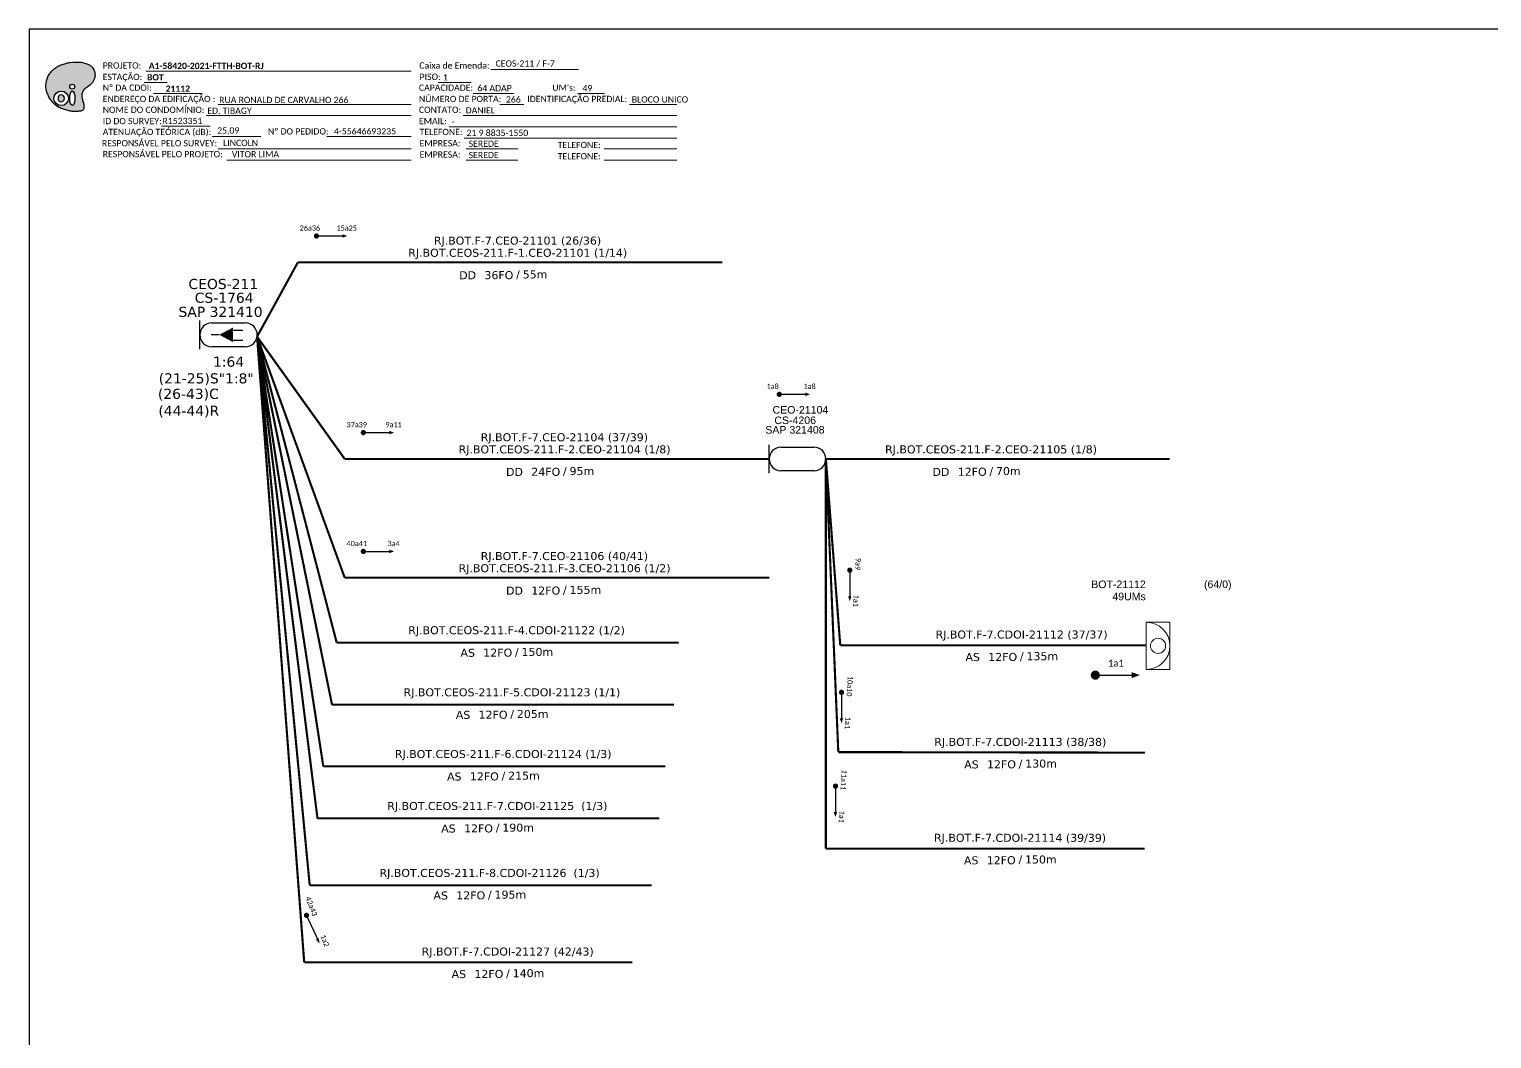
# Model space of a CAD drawing. Extents: x -89 to 749, y 705 to 1299.
# Drawn here: x -89.3 to 330, y 1009.6 to 1299 of the extents above; entities that cross this region are included whole.
import ezdxf
from ezdxf.enums import TextEntityAlignment as Align

# ---------------------------------------------------------------- set-up
doc = ezdxf.new("R2010")
doc.units = 0
for name, color, linetype, lineweight in [("20.0-LEGENDA DOS CDO'S", 1, 'Continuous', 0), ('20.1-CDO_INTERIOR', 1, 'Continuous', 0), ('20.2-CDO_POSTE', 1, 'Continuous', 5), ('40.1-ETIQUETAS', 1, 'Continuous', 20)]:
    doc.layers.add(name, color=color, linetype=linetype, lineweight=lineweight)
for name, color, linetype in [('20.4-CEOS', 1, 'Continuous'), ('CAP a instalar', 1, 'Continuous'), ('SETA', 7, 'Continuous')]:
    doc.layers.add(name, color=color, linetype=linetype)
doc.styles.add('ARIAL', font='arial.ttf')
doc.styles.add('siredit', font='verdana.ttf')
doc.styles.get("Standard").update_dxf_attribs({"font": 'arial.ttf'})
doc.styles.add('WMF-Calibri0', font='CALIBRI.TTF')
doc.styles.add('WMF-Calibri1', font='CALIBRIB.TTF')
doc.linetypes.add('FENCELINE1', pattern='A,0.25,-0.1,[133,ltypeshp.shx,S=0.1,R=0,X=-0.1,Y=0],-0.1,1', length=1.45)

# ---------------------------------------------------------------- blocks, each defined once
blk = doc.blocks.new('OI')
h = blk.add_hatch(color=40)
edge = h.paths.add_edge_path()
edge.add_spline(control_points=[(4.35, -0.67), (3.92, -0.99), (3.26, -1.5), (2.81, -2.59), (2.9, -3.5), (3.06, -4.27), (3.31, -4.85), (3.37, -5.39), (3.4, -5.88), (3.2, -6.4), (2.54, -6.61), (1.65, -6.63), (0.55, -6.67), (-0.56, -6.42), (-1.61, -6.14), (-2.77, -5.61), (-3.92, -4.77), (-4.89, -3.7), (-5.34, -2.65), (-5.6, -1.94), (-5.85, -0.96), (-5.71, 0.47), (-5.1, 2.02), (-4.14, 3.02), (-3.3, 3.61), (-2.37, 4.16), (-1.36, 4.44), (-0.56, 4.7), (0.79, 4.85), (2.24, 4.97), (3.79, 4.57), (4.67, 4.21), (5.44, 3.65), (5.76, 2.99), (6.03, 2.21), (6.01, 1.46), (5.72, 0.64), (5.31, 0.08), (4.88, -0.38), (4.51, -0.55), (4.35, -0.67)], knot_values=[0, 0, 0, 0, 1.60434, 2.417191, 3.427595, 4.282808, 4.776746, 5.304182, 5.888771, 6.258406, 6.858137, 7.79129, 8.986195, 10.124242, 11.187857, 12.242908, 13.953784, 15.414161, 16.515391, 17.349188, 17.675853, 19.552021, 21.515531, 22.568638, 23.63245, 24.621084, 25.782718, 26.745347, 27.142653, 29.870543, 31.004649, 31.921532, 32.709589, 33.801391, 34.042471, 35.192333, 35.971461, 36.628871, 37.254359, 37.836911, 37.836911, 37.836911, 37.836911], degree=3, periodic=0)
h.paths.add_polyline_path([(1.13, -0.87, -1), (-0.04, -0.87, -1)], flags=16)
edge = h.paths.add_edge_path(flags=16)
edge.add_ellipse((0.56, -3.59), major_axis=(-0.02, 1.71), ratio=0.361305, start_angle=0, end_angle=360)
h.paths.add_polyline_path([(-0.36, -3.62, -1), (-3.8, -3.62, -1)], flags=16)
edge = h.paths.add_edge_path(flags=0)
edge.add_ellipse((-2.08, -3.62), major_axis=(0, 0.885), ratio=0.758294, start_angle=0, end_angle=360)
at = {"color": 40}
for centre, radius in [((-2.08, -3.62), 1.72), ((0.54, -0.87), 0.587)]:
    blk.add_circle(centre, radius, dxfattribs=at)
blk.add_ellipse((-2.08, -3.62), major_axis=(0, 0.885), ratio=0.758294, start_param=-3.141592653589792, end_param=3.141592653589792, dxfattribs=at)
blk.add_ellipse((0.56, -3.59), major_axis=(-0.02, 1.71), ratio=0.361305, dxfattribs=at)
at = {"color": 40, "start_tangent": (-0.800898, -0.598801), "end_tangent": (-0.800898, -0.598801)}
blk.add_spline([(4.35, -0.67), (3.2, -1.78), (2.9, -2.54), (2.92, -3.55), (3.12, -4.38), (3.28, -4.85), (3.37, -5.37), (3.35, -5.95), (3.2, -6.29), (2.66, -6.55), (1.73, -6.63), (0.54, -6.62), (-0.58, -6.41), (-1.6, -6.11), (-2.56, -5.67), (-3.95, -4.67), (-4.89, -3.56), (-5.37, -2.56), (-5.64, -1.78), (-5.72, -1.46), (-5.63, 0.42), (-4.84, 2.22), (-4.13, 2.99), (-3.27, 3.62), (-2.4, 4.09), (-1.3, 4.47), (-0.37, 4.72), (0.02, 4.77), (2.75, 4.8), (3.85, 4.53), (4.69, 4.16), (5.31, 3.68), (5.85, 2.73), (5.93, 2.5), (5.94, 1.35), (5.67, 0.62), (5.29, 0.08), (4.84, -0.36), (4.35, -0.67)], degree=3, dxfattribs=at)
blk = doc.blocks.new('CARIMBO')
at = {"color": 7, "lineweight": 0}
for points in [[(134.48, -16.3), (159.61, -16.3)], [(35.15, -20.06), (41.7, -20.06)], [(35.66, -16.79), (111.64, -16.79)], [(119.43, -20.02), (128.92, -20.02)], [(37.81, -23.14), (51.75, -23.14)], [(129.48, -23.14), (141.1, -23.14)], [(159.42, -23.14), (167.09, -23.14)], [(56.38, -26.37), (111.64, -26.37)], [(137.07, -26.37), (144.01, -26.37)], [(174.24, -26.37), (187.8, -26.37)], [(40.13, -32.55), (54.07, -32.55)], [(52.97, -29.48), (111.64, -29.48)], [(122.56, -32.72), (187.83, -32.72)], [(126.6, -29.48), (187.83, -29.48)], [(54.67, -35.52), (68.61, -35.52)], [(126.84, -35.96), (187.83, -35.96)], [(56.38, -39.07), (111.64, -39.07)], [(127.45, -39.07), (142.25, -39.07)], [(167.06, -39.07), (187.83, -39.07)], [(58.87, -42.31), (111.64, -42.31)], [(127.45, -42.31), (142.25, -42.31)], [(167.06, -42.31), (187.83, -42.31)]]:
    blk.add_lwpolyline(points, dxfattribs=at)
at = {"color": 7, "xscale": 1.213923925163967, "yscale": 1.213923925163967, "zscale": 1.213923925163967, "rotation": 0.1532896023949059}
blk.add_blockref('OI', (13.86, -20.16), dxfattribs=at)
at = {"color": 7, "lineweight": 0, "style": 'WMF-Calibri0'}
for s, height, p in [('PROJETO:', 1.793, (23.26, -16.04)), ('Caixa de Emenda:', 1.7927, (114.02, -16.04)), ('ESTAÇÃO:', 1.793, (23.26, -19.32)), ('Nº DA CDOI:', 1.7927, (23.26, -22.39)), ('CAPACIDADE:', 1.7927, (113.91, -22.39)), ('PISO:', 1.793, (114.09, -19.28)), ("UM's:", 1.793, (152.15, -22.39)), ('ENDEREÇO DA EDIFICAÇÃO :', 1.7927, (23.26, -25.63)), ('NÚMERO DE PORTA:', 1.7927, (113.91, -25.63)), ('IDENTIFICAÇÃO PREDIAL:', 1.7927, (144.99, -25.63)), ('NOME DO CONDOMÍNIO:', 1.7927, (23.26, -28.74)), ('CONTATO:', 1.793, (113.91, -28.74)), ('ATENUAÇÃO TEÓRICA (dB):', 1.7927, (23.26, -35.09)), ('ID DO SURVEY:', 1.7927, (23.26, -31.97)), ('EMAIL:', 1.793, (113.91, -31.97)), ('TELEFONE:', 1.793, (114.09, -35.09)), ('RESPONSÁVEL PELO SURVEY:', 1.7927, (23.02, -38.32)), ('EMPRESA:', 1.793, (114.09, -38.32)), ('TELEFONE:', 1.793, (153.7, -38.83)), ('RESPONSÁVEL PELO PROJETO:', 1.7927, (23.26, -41.44)), ('EMPRESA:', 1.793, (114.09, -41.56)), ('TELEFONE:', 1.793, (153.7, -42.06))]:
    blk.add_text(s, height=height, dxfattribs=at).set_placement(p)
at = {"color": 7, "lineweight": 0, "flags": 8}
for tag, p, style in [('PROJ', (36.46, -16.13), 'WMF-Calibri1'), ('CEOS-XX', (135.87, -15.46), 'WMF-Calibri0'), ('EST', (35.94, -19.41), 'WMF-Calibri1'), ('PISO_PTR', (120.78, -19.42), 'WMF-Calibri0'), ('CAPAC.', (130.66, -22.52), 'WMF-Calibri0'), ("UC'S", (160.78, -22.54), 'WMF-Calibri0'), ('LOGRADOURO', (56.65, -25.91), 'WMF-Calibri0'), ('N°', (138.85, -25.77), 'WMF-Calibri0'), ('N°PREDIO', (174.94, -25.77), 'WMF-Calibri0'), ('NOME_DO_COND.', (53.23, -29.02), 'WMF-Calibri0'), ('NOME_DO_CONTATO', (127.3, -28.89), 'WMF-Calibri0'), ('_ID_', (40.39, -31.94), 'WMF-Calibri0'), ('O_POTEN', (56.06, -34.68), 'WMF-Calibri0'), ('EMAIL', (123.26, -32.12), 'WMF-Calibri0'), ('RES_SURVEY', (57.78, -38.23), 'WMF-Calibri0'), ('TELEFONE', (127.55, -35.36), 'WMF-Calibri0'), ('EMP_RESP_SURVEY', (128.16, -38.47), 'WMF-Calibri0'), ('CONT_RESP_SURVEY', (167.76, -38.47), 'WMF-Calibri0'), ('RES_PROJ', (60.27, -41.47), 'WMF-Calibri0'), ('EMP_RESP_PROJ', (128.16, -41.71), 'WMF-Calibri0'), ('CONT_RESP_PROJ', (167.76, -41.71), 'WMF-Calibri0')]:
    blk.add_attdef(tag, p, '', height=1.79, dxfattribs=dict(at, style=style))
at = {"color": 7, "lineweight": 0, "style": 'WMF-Calibri1', "flags": 8}
blk.add_attdef("N° CDO'S", text='', height=1.79, dxfattribs=at).set_placement((44.78, -22.68), align=Align.CENTER)
blk = doc.blocks.new('ETIQUETA_RS5F')
at = {"layer": '40.1-ETIQUETAS', "color": 0, "style": 'siredit'}
blk.add_text('/', height=1.5, dxfattribs=at).set_placement((1.58, -1.95), align=Align.MIDDLE_RIGHT)
for tag, p in [('ETIQUETA_R_SECUNDARIA', (1.21, 2.1)), ('ETIQUETA_R_PRIMARIA', (1.21, 4.1)), ('F_ATIVAS/F_MORTAS', (1.14, -4.24))]:
    blk.add_attdef(tag, text='', height=1.5, dxfattribs=at).set_placement(p, align=Align.MIDDLE_CENTER)
for tag, p in [('TIPO_CABO', (-6.58, -2.12)), ('CAP_CABO', (0.4, -2.09))]:
    blk.add_attdef(tag, text='', height=1.5, dxfattribs=at).set_placement(p, align=Align.MIDDLE_RIGHT)
blk.add_attdef('METROS', text='', height=1.5, dxfattribs=at).set_placement((2.14, -1.95), align=Align.MIDDLE_LEFT)
for tag, p in [('FUSÃO_1', (0.85, -8.39)), ('FUSÃO_2', (0.85, -10.6)), ('FUSÃO_3', (0.85, -12.93)), ('FUSÃO_4', (0.85, -15.14)), ('FUSÃO_5', (0.85, -17.16))]:
    blk.add_attdef(tag, text='', height=1.5, dxfattribs=at).set_placement(p, align=Align.CENTER)
blk = doc.blocks.new('CEOS_RP_CT_DRT')
at = {"layer": '20.4-CEOS', "color": 0}
for p, q in [((-4.54, 1.19), (-1.19, 1.19)), ((-1.19, -1.19), (-4.54, -1.19))]:
    blk.add_line(p, q, dxfattribs=at)
for points in [[(-5.73, -1.43), (-5.73, 1.44)], [(-3.79, 0), (-4.59, 0)], [(-2.47, 0.48), (-1.45, 0.48)], [(-2.47, -0.52), (-1.45, -0.52)]]:
    blk.add_lwpolyline(points, dxfattribs=at)
blk.add_lwpolyline([(-3.79, 0, 0, 1.47, 0), (-2.41, 0, 1.47, 1.47, 0)], format="xyseb", dxfattribs=at)
for centre, start, end in [((-4.54, 0), 90, 270), ((-1.19, 0), 270, 90)]:
    blk.add_arc(centre, 1.19, start, end, dxfattribs=at)
at = {"layer": '20.4-CEOS', "color": 7, "style": 'siredit'}
for tag, p in [('Nº_DA_CEOS', (-2.86, 5.6)), ('LOCAL', (-2.86, 4.24)), ('SAP', (-2.86, 2.78)), ('RACIO_SPLITAGEM', (-2.86, -1.88)), ('FIBRAS_SPLITTER', (-2.86, -3.58)), ('FIBRAS_TOP_C', (-2.86, -5.08)), ('RESERVA_FINAIS', (-2.86, -6.39))]:
    blk.add_attdef(tag, text='', height=1.01, dxfattribs=at).set_placement(p, align=Align.TOP_CENTER)
blk = doc.blocks.new('CDOE-TEXTO PADRÃO')
at = {"layer": "20.0-LEGENDA DOS CDO'S", "color": 0, "style": 'ARIAL'}
for tag, p in [('CDO_N', (0.49, 7.39)), ('SAP', (0.51, 1.67)), ('CORDOALHA', (0.5, 4.33)), ('SPLITER_1', (0.59, -0.91)), ('SPLITER_2', (0.6, -3.55)), ('(XX-XX_F)S', (0.54, -8.29)), ('(XX-XX_L)S', (0.55, -10.83)), ('UMS', (0.55, -13.15))]:
    blk.add_attdef(tag, p, '', height=1.7, rotation=0.118, dxfattribs=at)
blk.add_attdef('FIBRAS_UTILIZADAS', text='', height=1.7, rotation=0.118, dxfattribs=at).set_placement((19.77, 7.43), align=Align.CENTER)
blk = doc.blocks.new('CDOI_INT')
at = {"layer": '20.1-CDO_INTERIOR', "color": 0, "lineweight": 18}
blk.add_lwpolyline([(4.25, -4.25), (4.25, 4.25), (0, 4.25), (0, -4.25)], close=True, dxfattribs=at)
blk.add_circle((2.12, 0), 1.36, dxfattribs=at)
blk.add_arc((0, 0), 4.25, 270, 90, dxfattribs=at)
at = {"layer": "20.0-LEGENDA DOS CDO'S", "color": 0, "style": 'ARIAL'}
for tag, p in [('CDO_N', (-0.08, 10.38)), ('SPLITER_1', (21.18, 10.38)), ('SURVEY', (-0.08, 8.2)), ('SPLITER_2', (21.19, 8.68)), ('SAP', (-0.08, 6.23)), ('1:XX', (5.94, -2.22)), ('UMS', (5.94, -4.24))]:
    blk.add_attdef(tag, p, '', height=1.36, dxfattribs=at)
blk.add_attdef('FIBRAS_UTILIZADAS', text='', height=1.36, dxfattribs=at).set_placement((15.34, 10.38), align=Align.CENTER)

msp = doc.modelspace()

# ---------------------------------------------------------------- linework, layer by layer
msp.add_lwpolyline([(-89.32, 705.02), (749.25, 705.02), (749.25, 1299.02), (-89.32, 1299.02), (-89.32, 705.02)])
at = {"color": 7, "lineweight": 0}
msp.add_lwpolyline([(-4.01, 1268.26), (20.14, 1268.26)], dxfattribs=at)
at = {"color": 7, "const_width": 0.75}
for points in [[(-7.35, 1239.75, 1), (-6.6, 1239.75, 1)], [(6.09, 1183.37, 1), (6.84, 1183.37, 1)], [(6.09, 1149.31, 1), (6.84, 1149.31, 1)], [(145.92, 1144.3, 1), (145.93, 1143.55, 1)], [(143.55, 1109.28, 1), (143.55, 1108.53, 1)], [(141.82, 1082.39, 1), (141.82, 1081.64, 1)], [(-9.98, 1045.3, 1), (-9.67, 1044.62, 1)]]:
    msp.add_lwpolyline(points, format="xyb", close=True, dxfattribs=at)
at = {"color": 5, "const_width": 0.75}
msp.add_lwpolyline([(125.34, 1194.34, 1), (126.09, 1194.35, 1)], format="xyb", close=True, dxfattribs=at)
at = {"const_width": 1.31}
msp.add_lwpolyline([(215.67, 1113.83, 1), (216.98, 1113.83, 1)], format="xyb", close=True, dxfattribs=at)
msp.add_lwpolyline([(215.67, 1113.83, 1), (216.98, 1113.83, 1)], format="xyb", close=True, dxfattribs=at)
at = {"layer": '20.4-CEOS', "color": 5}
for p, q in [((122.82, 1171.75), (122.82, 1179.9)), ((126.2, 1179.2), (135.68, 1179.2)), ((135.68, 1172.44), (126.2, 1172.44))]:
    msp.add_line(p, q, dxfattribs=at)
for centre, start, end in [((126.2, 1175.82), 90, 270), ((135.68, 1175.82), 270, 90)]:
    msp.add_arc(centre, 3.38, start, end, dxfattribs=at)
at = {"layer": '40.1-ETIQUETAS', "color": 7, "const_width": 0.612}
msp.add_lwpolyline([(139.06, 1175.82), (237.65, 1175.82)], dxfattribs=at)
at = {"layer": 'CAP a instalar', "color": 7, "ltscale": 5.3, "const_width": 0.612}
for points in [[(-12.3, 1232.2), (-24, 1210.88)], [(-12.3, 1232.2), (109.39, 1232.2)], [(1.13, 1141.76), (-24, 1210.88)], [(1.13, 1175.82), (-24, 1210.88)], [(1.13, 1175.82), (122.82, 1175.82)], [(142.63, 1091.76), (139.06, 1175.82)], [(139.06, 1175.82), (139.06, 1064.07)], [(1.13, 1141.76), (122.82, 1141.76)], [(142.63, 1091.76), (230.56, 1091.61)], [(139.06, 1064.07), (230.48, 1064.1)]]:
    msp.add_lwpolyline(points, dxfattribs=at)
at = {"layer": 'CAP a instalar', "color": 8, "ltscale": 5.3, "const_width": 0.612}
for points in [[(-1.17, 1123.15), (-24, 1210.88)], [(-2.51, 1105.34), (-24, 1210.88)], [(-5.01, 1087.66), (-24, 1210.88)], [(-6.68, 1072.75), (-24, 1210.88)], [(-8.91, 1053.56), (-24, 1210.88)], [(-10.49, 1031.47), (-24, 1210.88)], [(-1.17, 1123.15), (96.84, 1123.15)], [(-2.51, 1105.34), (95.5, 1105.34)], [(-5.01, 1087.66), (93, 1087.66)], [(-6.68, 1072.75), (91.33, 1072.75)], [(-8.91, 1053.56), (89.1, 1053.56)], [(-10.49, 1031.47), (83.61, 1031.5)]]:
    msp.add_lwpolyline(points, dxfattribs=at)
at = {"layer": 'CAP a instalar', "ltscale": 5.3, "const_width": 0.612}
for points in [[(143.19, 1122.38), (139.06, 1175.82)], [(143.19, 1122.38), (230.92, 1122.39)]]:
    msp.add_lwpolyline(points, dxfattribs=at)
at = {"layer": 'CAP a instalar', "linetype": 'FENCELINE1', "ltscale": 5.3, "const_width": 0.612}
msp.add_lwpolyline([(143.19, 1122.38), (230.92, 1122.39)], dxfattribs=at)
at = {"layer": 'CAP a instalar', "color": 7, "linetype": 'FENCELINE1', "ltscale": 5.3, "const_width": 0.612}
for points in [[(142.63, 1091.76), (230.56, 1091.61)], [(139.06, 1064.07), (230.48, 1064.1)]]:
    msp.add_lwpolyline(points, dxfattribs=at)
at = {"layer": 'SETA', "color": 7}
for points in [[(-6.98, 1239.75), (1.21, 1239.75)], [(6.46, 1183.37), (14.64, 1183.37)], [(6.46, 1149.31), (14.64, 1149.31)], [(145.92, 1143.92), (145.91, 1135.74)], [(143.55, 1108.9), (143.54, 1100.72)], [(141.82, 1082.02), (141.81, 1073.84)], [(-9.83, 1044.96), (-6.42, 1037.52)]]:
    msp.add_lwpolyline(points, dxfattribs=at)
at = {"layer": 'SETA', "color": 5}
msp.add_lwpolyline([(125.71, 1194.35), (133.89, 1194.35)], dxfattribs=at)
at = {"layer": 'SETA'}
msp.add_lwpolyline([(216.33, 1113.83), (227.6, 1113.83)], dxfattribs=at)
msp.add_lwpolyline([(216.33, 1113.83), (227.6, 1113.83)], dxfattribs=at)
at = {"layer": 'SETA', "color": 7}
for points in [[(0.49, 1240.25), (1.87, 1239.76), (0.49, 1239.25)], [(13.93, 1183.87), (15.3, 1183.38), (13.93, 1182.87)], [(13.93, 1149.81), (15.3, 1149.32), (13.93, 1148.81)], [(146.42, 1136.46), (145.92, 1135.08), (145.42, 1136.45)], [(144.04, 1101.44), (143.55, 1100.06), (143.04, 1101.43)], [(142.31, 1074.55), (141.82, 1073.18), (141.31, 1074.55)], [(-6.27, 1038.38), (-6.14, 1036.92), (-7.17, 1037.96)]]:
    msp.add_solid(points, dxfattribs=at)
at = {"layer": 'SETA', "color": 5}
msp.add_solid([(133.18, 1194.85), (134.55, 1194.35), (133.18, 1193.85)], dxfattribs=at)
at = {"layer": 'SETA'}
msp.add_solid([(226.7, 1114.72), (229.1, 1113.85), (226.7, 1112.97)], dxfattribs=at)
msp.add_solid([(226.7, 1114.72), (229.1, 1113.85), (226.7, 1112.97)], dxfattribs=at)

# ---------------------------------------------------------------- block references
ref = msp.add_blockref('CARIMBO', (-91.51, 1303.77))
ref.add_attrib('PROJ', 'A1-58420-2021-FTTH-BOT-RJ', (-55.05, 1287.63), dxfattribs={"color": 7, "lineweight": 0, "height": 1.7927, "style": 'WMF-Calibri1'})
ref.add_attrib('EST', 'BOT', (-55.57, 1284.35), dxfattribs={"color": 7, "lineweight": 0, "height": 1.793, "style": 'WMF-Calibri1'})
ref.add_attrib("N° CDO'S", '21112', dxfattribs={"color": 7, "lineweight": 0, "height": 1.793, "style": 'WMF-Calibri1'}).set_placement((-46.73, 1281.09), align=Align.CENTER)
ref.add_attrib('LOGRADOURO', 'RUA RONALD DE CARVALHO 266', (-34.86, 1277.86), dxfattribs={"color": 7, "lineweight": 0, "height": 1.7927, "style": 'WMF-Calibri0'})
ref.add_attrib('NOME_DO_COND.', 'ED. TIBAGY', (-38.28, 1274.74), dxfattribs={"color": 7, "lineweight": 0, "height": 1.793, "style": 'WMF-Calibri0'})
ref.add_attrib('_ID_', 'R1523351', (-51.11, 1271.83), dxfattribs={"color": 7, "lineweight": 0, "height": 1.793, "style": 'WMF-Calibri0'})
ref.add_attrib('O_POTEN', '25,09', (-35.45, 1269.09), dxfattribs={"color": 7, "lineweight": 0, "height": 1.793, "style": 'WMF-Calibri0'})
ref.add_attrib('RES_SURVEY', 'LINCOLN', (-33.73, 1265.54), dxfattribs={"color": 7, "lineweight": 0, "height": 1.793, "style": 'WMF-Calibri0'})
ref.add_attrib('RES_PROJ', 'VITOR LIMA', (-31.24, 1262.3), dxfattribs={"color": 7, "lineweight": 0, "height": 1.793, "style": 'WMF-Calibri0'})
ref.add_attrib('CEOS-XX', 'CEOS-211 / F-7', (44.36, 1288.31), dxfattribs={"color": 7, "lineweight": 0, "height": 1.7927, "style": 'WMF-Calibri0'})
ref.add_attrib('CAPAC.', '64 ADAP', (39.15, 1281.25), dxfattribs={"color": 7, "lineweight": 0, "height": 1.793, "style": 'WMF-Calibri0'})
ref.add_attrib("UC'S", '49', (69.27, 1281.23), dxfattribs={"color": 7, "lineweight": 0, "height": 1.793, "style": 'WMF-Calibri0'})
ref.add_attrib('PISO_PTR', '1', (29.28, 1284.34), dxfattribs={"color": 7, "lineweight": 0, "height": 1.79, "style": 'WMF-Calibri0'})
ref.add_attrib('N°', '266', (47.34, 1278), dxfattribs={"color": 7, "lineweight": 0, "height": 1.793, "style": 'WMF-Calibri0'})
ref.add_attrib('N°PREDIO', 'BLOCO UNICO', (83.43, 1278), dxfattribs={"color": 7, "lineweight": 0, "height": 1.7927, "style": 'WMF-Calibri0'})
ref.add_attrib('NOME_DO_CONTATO', 'DANIEL', (35.79, 1274.88), dxfattribs={"color": 7, "lineweight": 0, "height": 1.793, "style": 'WMF-Calibri0'})
ref.add_attrib('EMAIL', '-', (31.75, 1271.65), dxfattribs={"color": 7, "lineweight": 0, "height": 1.79, "style": 'WMF-Calibri0'})
ref.add_attrib('TELEFONE', '21 9 8835-1550', (36.04, 1268.41), dxfattribs={"color": 7, "lineweight": 0, "height": 1.7927, "style": 'WMF-Calibri0'})
ref.add_attrib('EMP_RESP_SURVEY', 'SEREDE', (36.65, 1265.3), dxfattribs={"color": 7, "lineweight": 0, "height": 1.793, "style": 'WMF-Calibri0'})
ref.add_attrib('EMP_RESP_PROJ', 'SEREDE', (36.65, 1262.06), dxfattribs={"color": 7, "lineweight": 0, "height": 1.793, "style": 'WMF-Calibri0'})
at = {"layer": '20.2-CDO_POSTE', "color": 5}
ref = msp.add_blockref('CDOE-TEXTO PADRÃO', (123.63, 1182.42), dxfattribs=dict(at, xscale=1.274936400940134, yscale=1.274936400940134, zscale=1.274936400940134))
ref.add_attrib('CDO_N', 'CEO-21104', (123.78, 1188.8), dxfattribs={"layer": "20.0-LEGENDA DOS CDO'S", "color": 0, "height": 2.167, "rotation": 0.118, "style": 'ARIAL'})
ref = msp.add_blockref('CDOE-TEXTO PADRÃO', (124.16, 1179.43), dxfattribs=dict(at, xscale=1.274936400940134, yscale=1.274936400940134, zscale=1.274936400940134))
ref.add_attrib('CDO_N', 'CS-4206', (124.3, 1185.81), dxfattribs={"layer": "20.0-LEGENDA DOS CDO'S", "color": 0, "height": 2.167, "rotation": 0.118, "style": 'ARIAL'})
ref = msp.add_blockref('CDOE-TEXTO PADRÃO', (121.55, 1176.69), dxfattribs=dict(at, xscale=1.274936400940134, yscale=1.274936400940134, zscale=1.274936400940134))
ref.add_attrib('CDO_N', 'SAP 321408', (121.7, 1183.08), dxfattribs={"layer": "20.0-LEGENDA DOS CDO'S", "color": 0, "height": 2.167, "rotation": 0.118, "style": 'ARIAL'})
at = {"layer": '40.1-ETIQUETAS', "color": 7}
ref = msp.add_blockref('ETIQUETA_RS5F', (48.91, 1231.72), dxfattribs=dict(at, xscale=1.529923656948485, yscale=1.529923656948485, zscale=1.529923656948485))
ref.add_attrib('ETIQUETA_R_PRIMARIA', 'RJ.BOT.F-7.CEO-21101 (26/36)', dxfattribs={"color": 0, "height": 2.2949, "style": 'siredit'}).set_placement((50.66, 1238.42), align=Align.MIDDLE_CENTER)
ref.add_attrib('ETIQUETA_R_SECUNDARIA', 'RJ.BOT.CEOS-211.F-1.CEO-21101 (1/14)', dxfattribs={"color": 0, "height": 2.2949, "style": 'siredit'}).set_placement((50.72, 1234.94), align=Align.MIDDLE_CENTER)
ref.add_attrib('TIPO_CABO', 'DD', dxfattribs={"color": 0, "height": 2.295, "style": 'siredit'}).set_placement((38.79, 1228.49), align=Align.MIDDLE_RIGHT)
ref.add_attrib('CAP_CABO', '36FO', dxfattribs={"color": 0, "height": 2.295, "style": 'siredit'}).set_placement((49.47, 1228.52), align=Align.MIDDLE_RIGHT)
ref.add_attrib('METROS', '55m', dxfattribs={"color": 0, "height": 2.295, "style": 'siredit'}).set_placement((52.14, 1228.73), align=Align.MIDDLE_LEFT)
ref = msp.add_blockref('ETIQUETA_RS5F', (62.34, 1175.34), dxfattribs=dict(at, xscale=1.529923656948485, yscale=1.529923656948485, zscale=1.529923656948485))
ref.add_attrib('ETIQUETA_R_PRIMARIA', 'RJ.BOT.F-7.CEO-21104 (37/39)', dxfattribs={"color": 0, "height": 2.2949, "style": 'siredit'}).set_placement((64.1, 1182.04), align=Align.MIDDLE_CENTER)
ref.add_attrib('ETIQUETA_R_SECUNDARIA', 'RJ.BOT.CEOS-211.F-2.CEO-21104 (1/8)', dxfattribs={"color": 0, "height": 2.2949, "style": 'siredit'}).set_placement((64.15, 1178.56), align=Align.MIDDLE_CENTER)
ref.add_attrib('TIPO_CABO', 'DD', dxfattribs={"color": 0, "height": 2.295, "style": 'siredit'}).set_placement((52.22, 1172.11), align=Align.MIDDLE_RIGHT)
ref.add_attrib('CAP_CABO', '24FO', dxfattribs={"color": 0, "height": 2.295, "style": 'siredit'}).set_placement((62.91, 1172.14), align=Align.MIDDLE_RIGHT)
ref.add_attrib('METROS', '95m', dxfattribs={"color": 0, "height": 2.295, "style": 'siredit'}).set_placement((65.58, 1172.35), align=Align.MIDDLE_LEFT)
ref = msp.add_blockref('ETIQUETA_RS5F', (184.6, 1175.34), dxfattribs=dict(at, xscale=1.529923656948485, yscale=1.529923656948485, zscale=1.529923656948485))
ref.add_attrib('ETIQUETA_R_SECUNDARIA', 'RJ.BOT.CEOS-211.F-2.CEO-21105 (1/8)', dxfattribs={"color": 0, "height": 2.2949, "style": 'siredit'}).set_placement((186.41, 1178.56), align=Align.MIDDLE_CENTER)
ref.add_attrib('TIPO_CABO', 'DD', dxfattribs={"color": 0, "height": 2.295, "style": 'siredit'}).set_placement((174.47, 1172.11), align=Align.MIDDLE_RIGHT)
ref.add_attrib('CAP_CABO', '12FO', dxfattribs={"color": 0, "height": 2.295, "style": 'siredit'}).set_placement((185.16, 1172.14), align=Align.MIDDLE_RIGHT)
ref.add_attrib('METROS', '70m', dxfattribs={"color": 0, "height": 2.295, "style": 'siredit'}).set_placement((187.83, 1172.35), align=Align.MIDDLE_LEFT)
ref = msp.add_blockref('ETIQUETA_RS5F', (62.34, 1141.28), dxfattribs=dict(at, xscale=1.529923656948485, yscale=1.529923656948485, zscale=1.529923656948485))
ref.add_attrib('ETIQUETA_R_PRIMARIA', 'RJ.BOT.F-7.CEO-21106 (40/41)', dxfattribs={"color": 0, "height": 2.2949, "style": 'siredit'}).set_placement((64.1, 1147.98), align=Align.MIDDLE_CENTER)
ref.add_attrib('ETIQUETA_R_SECUNDARIA', 'RJ.BOT.CEOS-211.F-3.CEO-21106 (1/2)', dxfattribs={"color": 0, "height": 2.2949, "style": 'siredit'}).set_placement((64.15, 1144.5), align=Align.MIDDLE_CENTER)
ref.add_attrib('TIPO_CABO', 'DD', dxfattribs={"color": 0, "height": 2.295, "style": 'siredit'}).set_placement((52.22, 1138.05), align=Align.MIDDLE_RIGHT)
ref.add_attrib('CAP_CABO', '12FO', dxfattribs={"color": 0, "height": 2.295, "style": 'siredit'}).set_placement((62.91, 1138.08), align=Align.MIDDLE_RIGHT)
ref.add_attrib('METROS', '155m', dxfattribs={"color": 0, "height": 2.295, "style": 'siredit'}).set_placement((65.58, 1138.29), align=Align.MIDDLE_LEFT)
at = {"layer": 'CAP a instalar', "color": 7, "linetype": 'FENCELINE1', "ltscale": 7}
ref = msp.add_blockref('CEOS_RP_CT_DRT', (-23.95, 1211.41), dxfattribs=dict(at, xscale=2.873822059862259, yscale=2.873822059862259, zscale=2.873822059862259))
ref.add_attrib('Nº_DA_CEOS', 'CEOS-211', dxfattribs={"layer": '20.4-CEOS', "color": 7, "height": 2.902, "style": 'siredit'}).set_placement((-33.68, 1227.44), align=Align.TOP_CENTER)
ref.add_attrib('LOCAL', 'CS-1764', dxfattribs={"layer": '20.4-CEOS', "color": 7, "height": 2.902, "style": 'siredit'}).set_placement((-33.44, 1223.49), align=Align.TOP_CENTER)
ref.add_attrib('SAP', '  SAP 321410', dxfattribs={"layer": '20.4-CEOS', "color": 7, "height": 2.9016, "style": 'siredit'}).set_placement((-35.74, 1219.46), align=Align.TOP_CENTER)
ref.add_attrib('RACIO_SPLITAGEM', '1:64', dxfattribs={"layer": '20.4-CEOS', "color": 7, "height": 2.902, "style": 'siredit'}).set_placement((-32.18, 1205.16), align=Align.TOP_CENTER)
ref.add_attrib('FIBRAS_SPLITTER', '(21-25)S"1:8"', dxfattribs={"layer": '20.4-CEOS', "color": 7, "height": 2.9016, "style": 'siredit'}).set_placement((-38.57, 1200.38), align=Align.TOP_CENTER)
ref.add_attrib('FIBRAS_TOP_C', '(26-43)C', dxfattribs={"layer": '20.4-CEOS', "color": 7, "height": 2.902, "style": 'siredit'}).set_placement((-43.71, 1195.94), align=Align.TOP_CENTER)
ref.add_attrib('RESERVA_FINAIS', '(44-44)R', dxfattribs={"layer": '20.4-CEOS', "color": 7, "height": 2.902, "style": 'siredit'}).set_placement((-43.59, 1191.09), align=Align.TOP_CENTER)
at = {"layer": 'CAP a instalar', "linetype": 'FENCELINE1', "ltscale": 5.3}
ref = msp.add_blockref('CDOI_INT', (230.92, 1122.24), dxfattribs=dict(at, xscale=1.594216482730102, yscale=1.594216482730102, zscale=1.594216482730102))
ref.add_attrib('CDO_N', 'BOT-21112', dxfattribs={"layer": "20.0-LEGENDA DOS CDO'S", "color": 0, "height": 2.169, "style": 'ARIAL'}).set_placement((230.79, 1138.79), align=Align.RIGHT)
ref.add_attrib('FIBRAS_UTILIZADAS', '(64/0)', dxfattribs={"layer": "20.0-LEGENDA DOS CDO'S", "color": 0, "height": 2.169, "style": 'ARIAL'}).set_placement((255.37, 1138.79), align=Align.RIGHT)
ref.add_attrib('SURVEY', '49UMs', dxfattribs={"layer": "20.0-LEGENDA DOS CDO'S", "color": 0, "height": 2.169, "style": 'ARIAL'}).set_placement((230.79, 1135.31), align=Align.RIGHT)
at = {"layer": 'CAP a instalar', "color": 8, "linetype": 'FENCELINE1', "ltscale": 5.3}
ref = msp.add_blockref('ETIQUETA_RS5F', (48.58, 1123.49), dxfattribs=dict(at, xscale=1.52992365693851, yscale=1.52992365693851, zscale=1.52992365693851))
ref.add_attrib('ETIQUETA_R_SECUNDARIA', 'RJ.BOT.CEOS-211.F-4.CDOI-21122 (1/2)', dxfattribs={"layer": '40.1-ETIQUETAS', "color": 0, "height": 2.2949, "style": 'siredit'}).set_placement((50.39, 1126.71), align=Align.MIDDLE_CENTER)
ref.add_attrib('TIPO_CABO', 'AS', dxfattribs={"layer": '40.1-ETIQUETAS', "color": 0, "height": 2.295, "style": 'siredit'}).set_placement((38.46, 1120.25), align=Align.MIDDLE_RIGHT)
ref.add_attrib('CAP_CABO', '12FO', dxfattribs={"layer": '40.1-ETIQUETAS', "color": 0, "height": 2.295, "style": 'siredit'}).set_placement((49.14, 1120.29), align=Align.MIDDLE_RIGHT)
ref.add_attrib('METROS', '150m ', dxfattribs={"layer": '40.1-ETIQUETAS', "color": 0, "height": 2.295, "style": 'siredit'}).set_placement((51.81, 1120.5), align=Align.MIDDLE_LEFT)
at = {"layer": 'CAP a instalar', "color": 1, "linetype": 'FENCELINE1', "ltscale": 5.3}
ref = msp.add_blockref('ETIQUETA_RS5F', (193.35, 1122.26), dxfattribs=dict(at, xscale=1.529923656949677, yscale=1.529923656949677, zscale=1.529923656949677))
ref.add_attrib('ETIQUETA_R_SECUNDARIA', 'RJ.BOT.F-7.CDOI-21112 (37/37)', dxfattribs={"layer": '40.1-ETIQUETAS', "color": 0, "height": 2.2949, "style": 'siredit'}).set_placement((195.16, 1125.48), align=Align.MIDDLE_CENTER)
ref.add_attrib('TIPO_CABO', 'AS', dxfattribs={"layer": '40.1-ETIQUETAS', "color": 0, "height": 2.295, "style": 'siredit'}).set_placement((183.23, 1119.02), align=Align.MIDDLE_RIGHT)
ref.add_attrib('CAP_CABO', '12FO', dxfattribs={"layer": '40.1-ETIQUETAS', "color": 0, "height": 2.295, "style": 'siredit'}).set_placement((193.91, 1119.05), align=Align.MIDDLE_RIGHT)
ref.add_attrib('METROS', '135m', dxfattribs={"layer": '40.1-ETIQUETAS', "color": 0, "height": 2.295, "style": 'siredit'}).set_placement((196.58, 1119.27), align=Align.MIDDLE_LEFT)
at = {"layer": 'CAP a instalar', "color": 8, "linetype": 'FENCELINE1', "ltscale": 5.3}
ref = msp.add_blockref('ETIQUETA_RS5F', (47.24, 1105.69), dxfattribs=dict(at, xscale=1.52992365693851, yscale=1.52992365693851, zscale=1.52992365693851))
ref.add_attrib('ETIQUETA_R_SECUNDARIA', 'RJ.BOT.CEOS-211.F-5.CDOI-21123 (1/1)', dxfattribs={"layer": '40.1-ETIQUETAS', "color": 0, "height": 2.2949, "style": 'siredit'}).set_placement((49.05, 1108.91), align=Align.MIDDLE_CENTER)
ref.add_attrib('TIPO_CABO', 'AS', dxfattribs={"layer": '40.1-ETIQUETAS', "color": 0, "height": 2.295, "style": 'siredit'}).set_placement((37.12, 1102.45), align=Align.MIDDLE_RIGHT)
ref.add_attrib('CAP_CABO', '12FO', dxfattribs={"layer": '40.1-ETIQUETAS', "color": 0, "height": 2.295, "style": 'siredit'}).set_placement((47.8, 1102.49), align=Align.MIDDLE_RIGHT)
ref.add_attrib('METROS', '205m ', dxfattribs={"layer": '40.1-ETIQUETAS', "color": 0, "height": 2.295, "style": 'siredit'}).set_placement((50.47, 1102.7), align=Align.MIDDLE_LEFT)
at = {"layer": 'CAP a instalar', "color": 7, "linetype": 'FENCELINE1', "ltscale": 5.3}
ref = msp.add_blockref('ETIQUETA_RS5F', (192.99, 1091.47), dxfattribs=dict(at, xscale=1.529923656949677, yscale=1.529923656949677, zscale=1.529923656949677))
ref.add_attrib('ETIQUETA_R_SECUNDARIA', 'RJ.BOT.F-7.CDOI-21113 (38/38)', dxfattribs={"layer": '40.1-ETIQUETAS', "color": 0, "height": 2.2949, "style": 'siredit'}).set_placement((194.8, 1094.69), align=Align.MIDDLE_CENTER)
ref.add_attrib('TIPO_CABO', 'AS', dxfattribs={"layer": '40.1-ETIQUETAS', "color": 0, "height": 2.295, "style": 'siredit'}).set_placement((182.87, 1088.24), align=Align.MIDDLE_RIGHT)
ref.add_attrib('CAP_CABO', '12FO', dxfattribs={"layer": '40.1-ETIQUETAS', "color": 0, "height": 2.295, "style": 'siredit'}).set_placement((193.55, 1088.27), align=Align.MIDDLE_RIGHT)
ref.add_attrib('METROS', '130m', dxfattribs={"layer": '40.1-ETIQUETAS', "color": 0, "height": 2.295, "style": 'siredit'}).set_placement((196.22, 1088.48), align=Align.MIDDLE_LEFT)
at = {"layer": 'CAP a instalar', "color": 8, "linetype": 'FENCELINE1', "ltscale": 5.3}
ref = msp.add_blockref('ETIQUETA_RS5F', (44.74, 1088), dxfattribs=dict(at, xscale=1.52992365693851, yscale=1.52992365693851, zscale=1.52992365693851))
ref.add_attrib('ETIQUETA_R_SECUNDARIA', 'RJ.BOT.CEOS-211.F-6.CDOI-21124 (1/3)', dxfattribs={"layer": '40.1-ETIQUETAS', "color": 0, "height": 2.2949, "style": 'siredit'}).set_placement((46.55, 1091.22), align=Align.MIDDLE_CENTER)
ref.add_attrib('TIPO_CABO', 'AS', dxfattribs={"layer": '40.1-ETIQUETAS', "color": 0, "height": 2.295, "style": 'siredit'}).set_placement((34.61, 1084.76), align=Align.MIDDLE_RIGHT)
ref.add_attrib('CAP_CABO', '12FO', dxfattribs={"layer": '40.1-ETIQUETAS', "color": 0, "height": 2.295, "style": 'siredit'}).set_placement((45.3, 1084.8), align=Align.MIDDLE_RIGHT)
ref.add_attrib('METROS', '215m ', dxfattribs={"layer": '40.1-ETIQUETAS', "color": 0, "height": 2.295, "style": 'siredit'}).set_placement((47.97, 1085.01), align=Align.MIDDLE_LEFT)
ref = msp.add_blockref('ETIQUETA_RS5F', (43.07, 1073.1), dxfattribs=dict(at, xscale=1.52992365693851, yscale=1.52992365693851, zscale=1.52992365693851))
ref.add_attrib('ETIQUETA_R_SECUNDARIA', 'RJ.BOT.CEOS-211.F-7.CDOI-21125  (1/3)', dxfattribs={"layer": '40.1-ETIQUETAS', "color": 0, "height": 2.2949, "style": 'siredit'}).set_placement((44.88, 1076.32), align=Align.MIDDLE_CENTER)
ref.add_attrib('TIPO_CABO', 'AS', dxfattribs={"layer": '40.1-ETIQUETAS', "color": 0, "height": 2.295, "style": 'siredit'}).set_placement((32.94, 1069.86), align=Align.MIDDLE_RIGHT)
ref.add_attrib('CAP_CABO', '12FO', dxfattribs={"layer": '40.1-ETIQUETAS', "color": 0, "height": 2.295, "style": 'siredit'}).set_placement((43.63, 1069.89), align=Align.MIDDLE_RIGHT)
ref.add_attrib('METROS', '190m ', dxfattribs={"layer": '40.1-ETIQUETAS', "color": 0, "height": 2.295, "style": 'siredit'}).set_placement((46.3, 1070.11), align=Align.MIDDLE_LEFT)
at = {"layer": 'CAP a instalar', "color": 7, "linetype": 'FENCELINE1', "ltscale": 5.3}
ref = msp.add_blockref('ETIQUETA_RS5F', (192.92, 1063.97), dxfattribs=dict(at, xscale=1.529923656949677, yscale=1.529923656949677, zscale=1.529923656949677))
ref.add_attrib('ETIQUETA_R_SECUNDARIA', 'RJ.BOT.F-7.CDOI-21114 (39/39)', dxfattribs={"layer": '40.1-ETIQUETAS', "color": 0, "height": 2.2949, "style": 'siredit'}).set_placement((194.73, 1067.19), align=Align.MIDDLE_CENTER)
ref.add_attrib('TIPO_CABO', 'AS', dxfattribs={"layer": '40.1-ETIQUETAS', "color": 0, "height": 2.295, "style": 'siredit'}).set_placement((182.8, 1060.73), align=Align.MIDDLE_RIGHT)
ref.add_attrib('CAP_CABO', '12FO', dxfattribs={"layer": '40.1-ETIQUETAS', "color": 0, "height": 2.295, "style": 'siredit'}).set_placement((193.48, 1060.77), align=Align.MIDDLE_RIGHT)
ref.add_attrib('METROS', '150m', dxfattribs={"layer": '40.1-ETIQUETAS', "color": 0, "height": 2.295, "style": 'siredit'}).set_placement((196.15, 1060.98), align=Align.MIDDLE_LEFT)
at = {"layer": 'CAP a instalar', "color": 8, "linetype": 'FENCELINE1', "ltscale": 5.3}
ref = msp.add_blockref('ETIQUETA_RS5F', (40.84, 1053.9), dxfattribs=dict(at, xscale=1.52992365693851, yscale=1.52992365693851, zscale=1.52992365693851))
ref.add_attrib('ETIQUETA_R_SECUNDARIA', 'RJ.BOT.CEOS-211.F-8.CDOI-21126  (1/3)', dxfattribs={"layer": '40.1-ETIQUETAS', "color": 0, "height": 2.2949, "style": 'siredit'}).set_placement((42.65, 1057.12), align=Align.MIDDLE_CENTER)
ref.add_attrib('TIPO_CABO', 'AS', dxfattribs={"layer": '40.1-ETIQUETAS', "color": 0, "height": 2.295, "style": 'siredit'}).set_placement((30.72, 1050.67), align=Align.MIDDLE_RIGHT)
ref.add_attrib('CAP_CABO', '12FO', dxfattribs={"layer": '40.1-ETIQUETAS', "color": 0, "height": 2.295, "style": 'siredit'}).set_placement((41.4, 1050.7), align=Align.MIDDLE_RIGHT)
ref.add_attrib('METROS', '195m ', dxfattribs={"layer": '40.1-ETIQUETAS', "color": 0, "height": 2.295, "style": 'siredit'}).set_placement((44.07, 1050.91), align=Align.MIDDLE_LEFT)
at = {"layer": 'CAP a instalar', "color": 8, "ltscale": 5.3}
ref = msp.add_blockref('ETIQUETA_RS5F', (46.04, 1031.36), dxfattribs=dict(at, xscale=1.529923656949677, yscale=1.529923656949677, zscale=1.529923656949677))
ref.add_attrib('ETIQUETA_R_SECUNDARIA', 'RJ.BOT.F-7.CDOI-21127 (42/43)', dxfattribs={"layer": '40.1-ETIQUETAS', "color": 0, "height": 2.2949, "style": 'siredit'}).set_placement((47.85, 1034.58), align=Align.MIDDLE_CENTER)
ref.add_attrib('TIPO_CABO', 'AS', dxfattribs={"layer": '40.1-ETIQUETAS', "color": 0, "height": 2.295, "style": 'siredit'}).set_placement((35.92, 1028.13), align=Align.MIDDLE_RIGHT)
ref.add_attrib('CAP_CABO', '12FO', dxfattribs={"layer": '40.1-ETIQUETAS', "color": 0, "height": 2.295, "style": 'siredit'}).set_placement((46.6, 1028.16), align=Align.MIDDLE_RIGHT)
ref.add_attrib('METROS', '140m', dxfattribs={"layer": '40.1-ETIQUETAS', "color": 0, "height": 2.295, "style": 'siredit'}).set_placement((49.27, 1028.37), align=Align.MIDDLE_LEFT)

# ---------------------------------------------------------------- texts
at = {"color": 7, "lineweight": 0, "style": 'WMF-Calibri0'}
msp.add_text('Nº DO PEDIDO:', height=1.7927, dxfattribs=at).set_placement((-20.88, 1268.84))
at = {"color": 5, "char_height": 1.5, "width": 110.7328, "attachment_point": 5}
for s, insert, rotation in [('{\\fCalibri|b0|i0|c0|p34;\\C256;26a36}', (-8.87, 1242.01), 359.9166), ('{\\fCalibri|b0|i0|c0|p34;\\C256;15a25}', (1.7, 1242.01), 359.9166), ('{\\fCalibri|b0|i0|c0|p34;\\C256;1a8}', (123.82, 1196.61), 359.9166), ('{\\fCalibri|b0|i0|c0|p34;\\C256;1a8}', (134.39, 1196.61), 359.9166), ('{\\fCalibri|b0|i0|c0|p34;\\C256;37a39}', (4.57, 1185.63), 359.9166), ('{\\fCalibri|b0|i0|c0|p34;\\C256;9a11}', (15.14, 1185.63), 359.9166), ('{\\fCalibri|b0|i0|c0|p34;\\C256;40a41}', (4.57, 1151.57), 359.9166), ('{\\fCalibri|b0|i0|c0|p34;\\C256;3a4}', (15.14, 1151.57), 359.9166), ('{\\fCalibri|b0|i0|c0|p34;\\C256;9a9}', (148.29, 1145.68), 266.6377), ('{\\fCalibri|b0|i0|c0|p34;\\C256;1a1}', (147.69, 1135.13), 266.6377), ('{\\fCalibri|b0|i0|c0|p34;\\C256;10a10}', (145.92, 1110.66), 266.6377), ('{\\fCalibri|b0|i0|c0|p34;\\C256;1a1}', (145.31, 1100.11), 266.6377), ('{\\fCalibri|b0|i0|c0|p34;\\C256;11a11}', (144.19, 1083.78), 266.6377), ('{\\fCalibri|b0|i0|c0|p34;\\C256;1a1}', (143.58, 1073.22), 266.6377), ('\\pxt37;{\\fCalibri|b0|i0|c0|p34;\\C256;42a43}', (-8.41, 1047.55), 291.295), ('{\\fCalibri|b0|i0|c0|p34;\\C256;1a2}', (-4.56, 1037.7), 291.295)]:
    msp.add_mtext(s, dxfattribs=dict(at, insert=insert, rotation=rotation))
at = {"insert": (222.22, 1117.27), "char_height": 1.9675, "width": 33.2622, "attachment_point": 5}
msp.add_mtext('{\\fCalibri|b0|i0|c0|p34;\\C7;1a1}', dxfattribs=at)
at = {"color": 7, "lineweight": 0, "style": 'WMF-Calibri0', "flags": 8}
msp.add_attdef('4-55646693235', (-1.97, 1268.87), '', height=1.79, dxfattribs=at)

doc.saveas('drawing.dxf')
